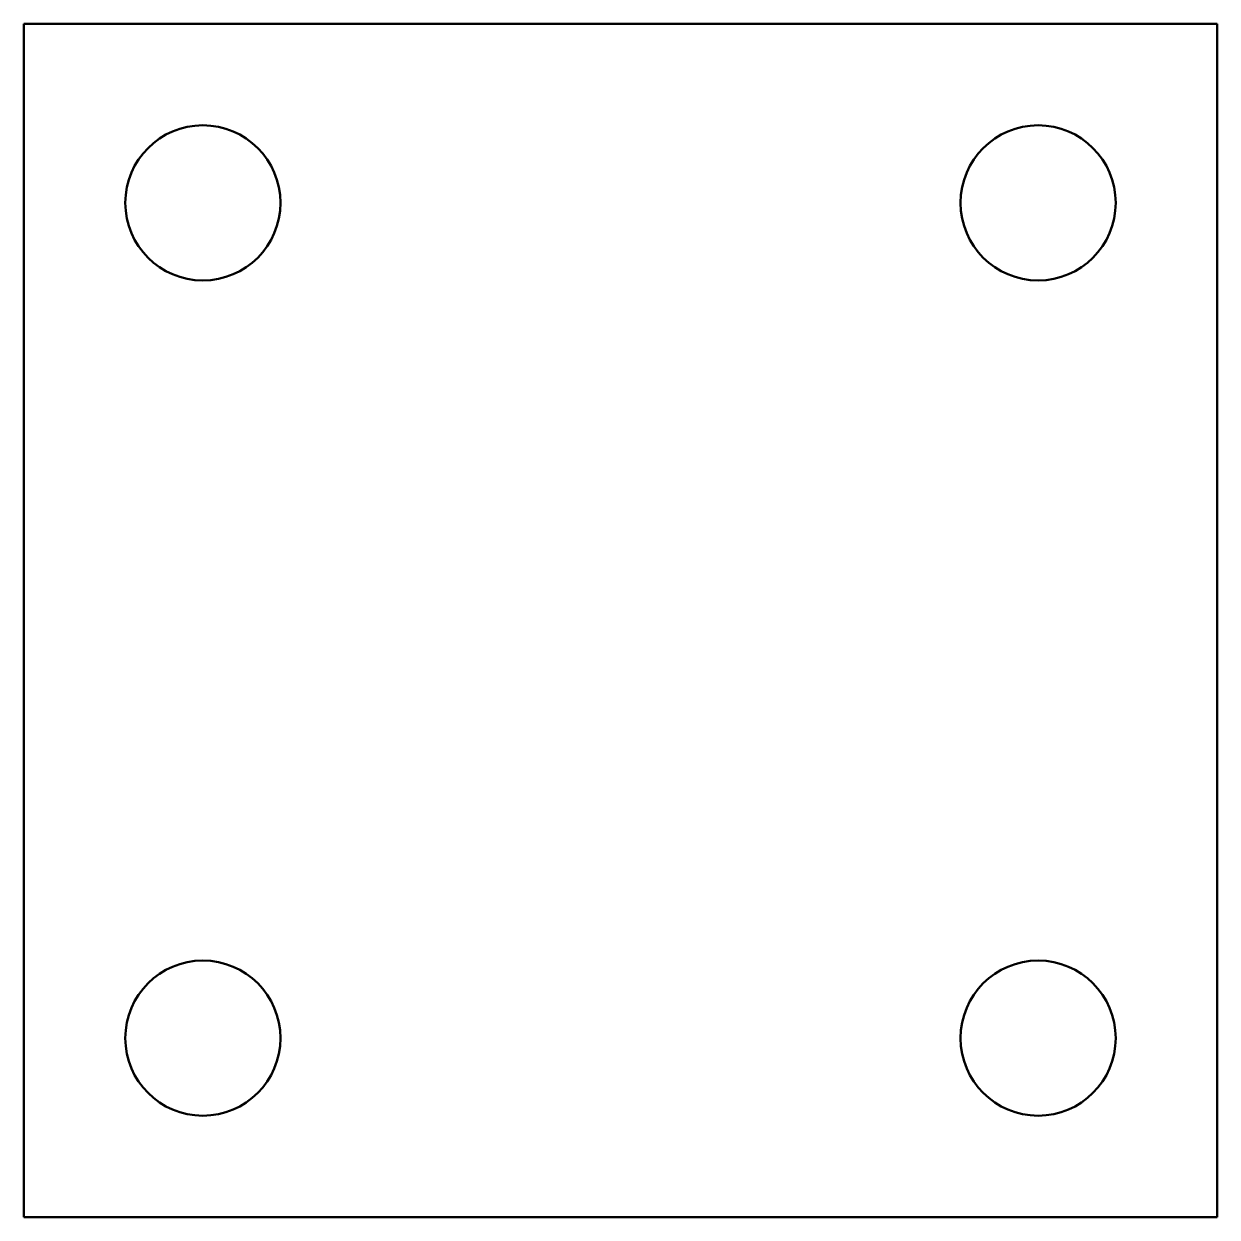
# Model space of a CAD drawing. Header units: millimetres. Extents: x 0 to 100, y 0 to 100.
import ezdxf

# ---------------------------------------------------------------- set-up
doc = ezdxf.new("R2010")
doc.units = ezdxf.units.MM
doc.linetypes.add('Сплошная', pattern=[0])
doc.layers.add('IV_INTERIOR_PROFILES', color=7, linetype='Сплошная', lineweight=50)
doc.layers.add('IV_OUTER_PROFILE', color=7, linetype='Сплошная', lineweight=50)

msp = doc.modelspace()

# ---------------------------------------------------------------- linework, layer by layer
at = {"layer": 'IV_INTERIOR_PROFILES'}
for centre in [(15, 85), (85, 85), (15, 15), (85, 15)]:
    msp.add_circle(centre, 6.5, dxfattribs=at)
at = {"layer": 'IV_OUTER_PROFILE'}
for p, q in [((0, 100), (100, 100)), ((0, 0), (0, 100)), ((100, 100), (100, 0)), ((100, 0), (0, 0))]:
    msp.add_line(p, q, dxfattribs=at)

doc.saveas('drawing.dxf')
